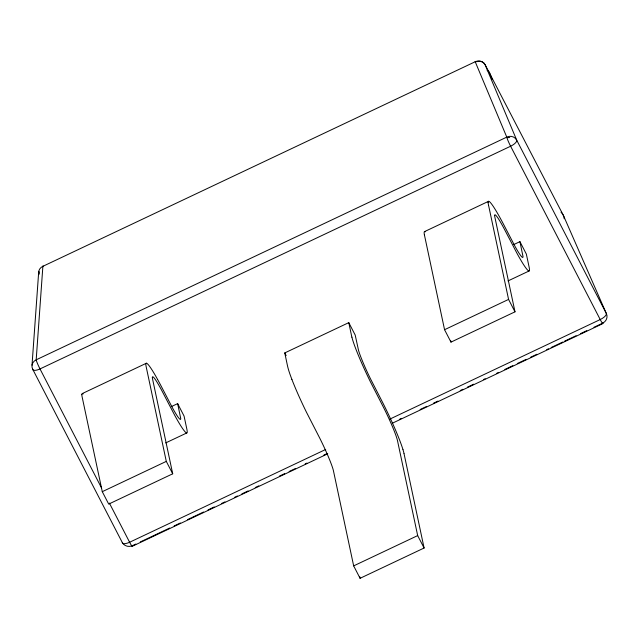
<?xml version="1.0" encoding="UTF-8"?>
<svg xmlns="http://www.w3.org/2000/svg" width="639" height="639" viewBox="0 0 639 639"><rect width="100%" height="100%" fill="white"/><g stroke="black" fill="none" stroke-linecap="round" stroke-linejoin="round"><path stroke-width="0.96" d="M38.707 271.719L32.014 365.212M82.343 393.536L146.355 363.248M488.635 201.277L424.623 231.566M171.324 406.612L177.642 403.624L184.056 416.037L186.748 428.649A79.571 7.269 64.7 0 1 187.083 430.398L187.219 431.613A43.236 3.946 64.7 0 1 186.452 432.915L186.117 432.739A45.225 4.13 64.7 0 1 181.308 426.628A43.62 3.986 64.7 0 1 178.72 422.411L177.826 420.877A47.086 4.297 64.7 0 1 174.99 415.829L161.835 390.621A28.451 2.596 64.7 0 0 159.87 387.01A30.049 2.748 64.7 0 0 152.338 377.433M291.895 379.414L291.216 377.633A43.236 3.946 64.7 0 1 288.437 369.47L287.893 367.473A79.571 7.269 64.7 0 1 287.422 365.468L284.77 352.928L348.782 322.639L355.196 335.052L358.519 350.308A27.964 2.556 64.7 0 0 358.99 351.865L359.294 352.8A30.297 2.764 64.7 0 0 361.386 358.447L363.056 362.553A30.584 2.796 64.7 0 0 367.066 371.634L367.729 373.072A28.891 2.636 64.7 0 0 370.508 378.871L381.771 400.797A44.594 4.074 64.7 0 1 383.136 403.481A47.438 4.329 64.7 0 1 385.788 408.832A44.786 4.09 64.7 0 1 402.969 449.616M513.612 244.633L519.922 241.654L526.344 254.066L529.028 266.671A79.571 7.269 64.7 0 1 529.364 268.42L529.507 269.642A43.236 3.946 64.7 0 1 528.733 270.944L528.397 270.76A45.225 4.13 64.7 0 1 523.589 264.65A43.62 3.986 64.7 0 1 521.009 260.44L520.106 258.899A47.086 4.297 64.7 0 1 517.27 253.851L504.115 228.65A28.451 2.596 64.7 0 0 502.15 225.04A30.049 2.748 64.7 0 0 494.618 215.463M165.709 442.907L186.732 432.978M507.989 280.936L529.02 271.008M152.362 377.489A30.488 2.788 64.7 0 0 152.553 378.967L172.706 473.803L108.702 504.091L102.28 491.679L166.292 461.39L146.115 366.459A44.986 4.106 64.7 0 1 145.844 364.294A44.786 4.09 64.7 0 1 157.593 379.454M494.642 215.519A30.488 2.788 64.7 0 0 494.834 216.996L514.994 311.832L450.982 342.121L444.56 329.708L508.572 299.411L488.619 205.534M325.706 449.457L129.621 542.247A7.484 2.684 -27.3 0 1 122.281 542.519L32.669 369.19A7.484 7.069 4.1 0 1 36.183 359.821L42.877 266.319L475.208 61.743A7.484 0.687 64.7 0 1 475.712 61.751M389.878 419.088L600.221 319.548A7.484 2.684 -27.3 0 0 606.323 313.461L563.446 215.543L485.129 64.755A7.484 6.654 -29.3 0 0 476.494 61.743M135.819 544.061L132.257 545.746A7.484 0.687 64.7 0 1 129.621 542.247L109.373 503.085M140.276 541.952L169.686 528.03M174.143 525.921L180.382 522.974M187.515 519.595L191.077 517.909M191.972 517.486L203.561 512.007M208.01 509.898L214.257 506.943M221.382 503.572L224.952 501.879M234.753 497.246L237.428 495.976M241.885 493.867L248.124 490.92M255.257 487.541L258.819 485.856M279.315 476.151L284.667 473.627M289.124 471.518L295.362 468.563M305.162 463.922L306.944 463.075M323.885 455.064L326.553 453.802M399.639 419.216L401.428 418.369M420.142 409.511L426.381 406.564M433.514 403.185L437.971 401.076M460.248 390.533L462.924 389.271M467.381 387.162L473.619 384.207M483.419 379.566L485.209 378.727M496.791 373.24L498.572 372.401M504.81 369.446L512.837 365.652M517.294 363.543L526.201 359.326M530.658 357.217L536.904 354.262M546.704 349.621L548.486 348.782M551.161 347.512L562.751 342.033M564.533 341.186L576.114 335.707M580.571 333.598L586.81 330.643M593.943 327.272L602.857 323.054A7.484 6.989 -23.6 0 0 606.323 313.461L516.703 140.141L485.129 64.755A7.484 7.173 -22.7 0 0 475.208 61.743L506.783 137.121A7.484 0.687 64.7 0 0 510.609 146.227L600.221 319.548A7.484 0.687 64.7 0 0 602.857 323.054M132.241 546.305L327.759 453.786M392.258 423.258L602.841 323.614M404.032 453.618L424.096 548.014L360.084 578.303L353.663 565.882L417.674 535.594L397.514 440.758A30.488 2.788 64.7 0 0 396.907 438.466A30.049 2.748 64.7 0 0 385.78 411.955A28.451 2.596 64.7 0 0 383.688 407.714L370.364 381.715A47.086 4.297 64.7 0 1 367.209 375.173L366.163 372.952A43.62 3.986 64.7 0 1 363.008 366.059A45.225 4.13 64.7 0 1 355.907 349.134L355.22 347.344A43.236 3.946 64.7 0 1 352.44 339.181L351.905 337.184M506.903 137.665L509.73 137.537M508.572 299.411L514.994 311.832M417.674 535.594L424.096 548.014M284.77 352.928L286.144 355.588M166.292 461.39L172.706 473.803M101.617 488.084L40.001 368.927A7.484 0.687 64.7 0 1 36.183 359.821L506.783 137.121A7.484 7.173 -22.7 0 1 516.703 140.141A7.484 2.684 -27.3 0 1 510.609 146.227L40.001 368.927A7.484 2.684 -27.3 0 1 32.669 369.19M492.286 79.508L489.682 72.886A7.484 6.654 -29.3 0 0 487.11 70.234M488.508 205.023L488.396 204.488A44.986 4.106 64.7 0 1 488.124 202.323M424.528 235.44L424.384 234.777M519.922 241.654L522.99 256.423A27.964 2.556 64.7 0 1 522.982 257.046L522.91 257.261A30.297 2.764 64.7 0 1 521.991 257.086L520.945 255.927A30.584 2.796 64.7 0 1 517.902 251.383L517.342 250.448A28.891 2.636 64.7 0 1 514.874 246.095L503.708 224.64A44.594 4.074 64.7 0 0 502.374 222.108A47.438 4.329 64.7 0 0 499.874 217.492A44.786 4.09 64.7 0 0 488.156 202.395M450.631 340.451L450.982 342.121M424.584 235.695L444.56 329.708M404 453.49L403.912 453.083A44.986 4.106 64.7 0 0 403.001 449.68M348.782 322.639L351.434 335.171A79.571 7.269 64.7 0 0 351.897 337.176M359.733 576.634L360.084 578.303M353.663 565.882L333.502 471.055A30.488 2.788 64.7 0 0 332.895 468.754A30.049 2.748 64.7 0 0 321.768 442.244A28.451 2.596 64.7 0 0 319.676 438.003L306.353 412.003A47.086 4.297 64.7 0 1 303.198 405.461L302.159 403.249A43.62 3.986 64.7 0 1 298.996 396.348A45.225 4.13 64.7 0 1 291.895 379.422M177.642 403.624L180.709 418.393A27.964 2.556 64.7 0 1 180.693 419.016L180.629 419.232A30.297 2.764 64.7 0 1 179.711 419.056L178.664 417.898A30.584 2.796 64.7 0 1 175.621 413.353L175.062 412.419A28.891 2.636 64.7 0 1 172.586 408.065L161.427 386.619A44.594 4.074 64.7 0 0 160.093 384.087A47.438 4.329 64.7 0 0 157.593 379.462M102.28 491.679L82.104 396.747A44.986 4.106 64.7 0 1 81.832 394.582M38.891 274.482A7.484 7.069 4.1 0 1 42.877 266.319A7.484 0.687 64.7 0 1 43.3 266.231M131.634 545.986A7.484 6.885 -1.4 0 1 122.281 542.519M561.018 212.204A74.819 26.806 -27.3 0 1 563.422 215.559A7.484 6.989 -23.6 0 1 564.173 218.778M39.027 273.899A7.484 6.582 -41.3 0 1 39.235 271.887M81.864 394.654A44.786 4.09 64.7 0 1 83.166 393.936M425.254 231.829A44.786 4.09 64.7 0 0 424.152 232.684A44.986 4.106 64.7 0 0 424.384 234.777"/></g></svg>
